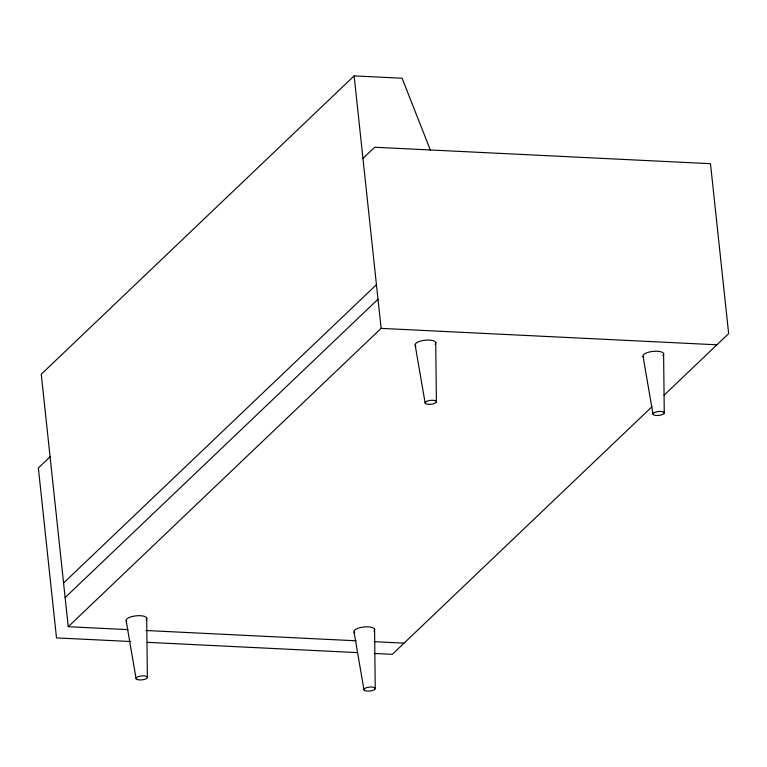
<?xml version="1.0" encoding="UTF-8"?>
<svg xmlns="http://www.w3.org/2000/svg" width="767" height="767" viewBox="0 0 767 767"><rect width="100%" height="100%" fill="white"/><g stroke="black" fill="none" stroke-linecap="round" stroke-linejoin="round"><path stroke-width="1.15" d="M430.517 150.495L402.1 78.234L354.133 75.885L41.265 374.229L68.244 626.706L127.993 629.63M50.085 456.768L38.35 467.956L56.509 637.895L130.601 641.519M362.954 158.433L374.68 147.245L710.491 163.687L728.65 333.616L664.049 395.216M63.575 583.006L376.444 284.672M65.128 597.57L377.997 299.235M68.244 626.706L381.113 328.372L716.915 344.805M651.921 406.788L392.32 654.328L374.392 653.455M145.922 630.503L356.252 640.8M374.171 641.682L404.046 643.139M147.331 642.334L357.662 652.631M643.062 356.434L653.024 414.257M415.196 345.275L425.158 403.106M354.038 632.037L363.989 689.869M126.162 620.887L136.123 678.709M354.133 75.885L381.113 328.372M663.599 353.52L664.27 413.183A5.705 1.975 -6.1 0 1 655.219 415.369A5.705 1.975 -6.1 0 1 656.447 411.841A5.705 1.975 -6.1 0 1 664.27 413.183M435.723 342.36L436.404 402.023A5.705 1.975 -6.1 0 1 427.344 404.209A5.705 1.975 -6.1 0 1 428.58 400.681A5.705 1.975 -6.1 0 1 436.404 402.023M374.564 629.122L375.245 688.785A5.705 1.975 -6.1 0 1 366.185 690.971A5.705 1.975 -6.1 0 1 367.412 687.443A5.705 1.975 -6.1 0 1 375.245 688.785M146.698 617.972L147.369 677.635A5.705 1.975 -6.1 0 1 138.319 679.821A5.705 1.975 -6.1 0 1 139.546 676.283A5.705 1.975 -6.1 0 1 147.369 677.635M126.881 621.73A10.412 3.614 -6.1 0 1 136.373 615.805A10.412 3.614 -6.1 0 1 146.027 619.899M354.747 632.89A10.412 3.614 -6.1 0 1 364.239 626.955A10.412 3.614 -6.1 0 1 373.893 631.049M415.915 346.128A10.412 3.614 -6.1 0 1 425.407 340.193A10.412 3.614 -6.1 0 1 435.062 344.287M643.781 357.278A10.412 3.614 -6.1 0 1 653.273 351.353A10.412 3.614 -6.1 0 1 662.928 355.447"/></g></svg>
